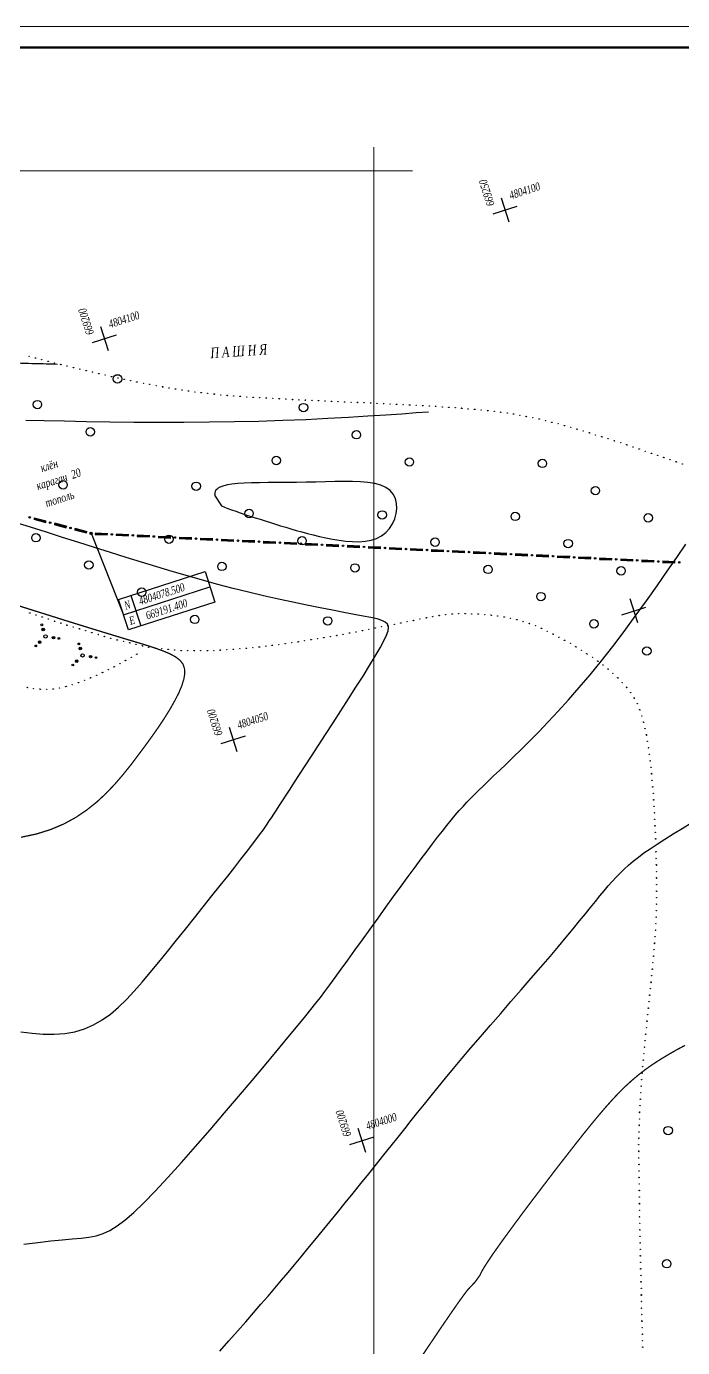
# Model space of a CAD drawing. Header units: millimetres. Extents: x 1353783 to 6492029790, y -7276956 to -512500.
# Drawn here: x 10004371 to 10019964, y -2812207 to -2780831 of the extents above; entities that cross this region are included whole.
import ezdxf

# ---------------------------------------------------------------- set-up
doc = ezdxf.new("R2010")
doc.units = ezdxf.units.MM
doc.linetypes.add('CONTI', pattern=[0])
doc.layers.get('0').update_dxf_attribs({"lineweight": 5})
for name, color, linetype in [('GOR_BUNKNOWN', 212, 'CONTI'), ('GORIZUNKNOWN', 32, 'CONTI'), ('NAD_MРАСТЕНИ', 94, 'CONTI'), ('NAD_MРЕЛЬЕФ', 7, 'CONTI'), ('PI_DTГРАНИЦЫ', 10, 'CONTI'), ('SETKR', 7, 'CONTI'), ('SIT_LГРАНИЦЫ', 10, 'CONTI'), ('SIT_LРЕЛЬЕФ', 7, 'CONTI'), ('ZAPSKРАСТЕНИ', 94, 'CONTI'), ('ГРАНИЦЫ', 7, 'CONTI'), ('Заливка', 7, 'Continuous'), ('РЕЛЬЕФ', 7, 'CONTI')]:
    doc.layers.add(name, color=color, linetype=linetype)
doc.layers.add('штамп', color=7, linetype='Continuous', lineweight=50)
doc.styles.add('SHRFT', font='', dxfattribs={"width": 0.75})
doc.styles.get('SHRFT').set_extended_font_data('Times New Roman Cyr', italic=True)

# ---------------------------------------------------------------- blocks, each defined once
blk = doc.blocks.new('BL_333')
at = {"color": 0}
for p, q in [((-3, 0), (3, 0)), ((0, -3), (0, 3))]:
    blk.add_line(p, q, dxfattribs=at)
blk = doc.blocks.new('BL_2010')
at = {"color": 0}
for centre, radius in [((0, 0), 0.4), ((0, 1.73), 0.3), ((0, 2.89), 0.2), ((0, 1.73), 0.15), ((-2.89, -1.44), 0.2), ((-1.73, -0.87), 0.3), ((-1.73, -0.87), 0.15), ((1.73, -0.87), 0.3), ((1.73, -0.87), 0.15), ((2.89, -1.44), 0.2)]:
    blk.add_circle(centre, radius, dxfattribs=at)
blk = doc.blocks.new('BL_2004')
at = {"color": 0}
blk.add_circle((0, 0), 1, dxfattribs=at)
blk = doc.blocks.new('оо')
at = {"layer": 'GOR_BUNKNOWN', "color": 9, "true_color": 0xc7c8ca, "const_width": 0.15}
for points in [[(222990.83, -3431612.05), (222992.7, -3431612.24), (222994.47, -3431612.25), (222996.15, -3431612.1), (222997.73, -3431611.8), (222999.24, -3431611.36), (223000.67, -3431610.82), (223002.04, -3431610.18), (223003.36, -3431609.46), (223004.62, -3431608.69), (223005.85, -3431607.88), (223007.04, -3431607.04), (223008.21, -3431606.21), (223009.34, -3431605.38), (223010.42, -3431604.56), (223011.43, -3431603.75), (223012.36, -3431602.96), (223013.19, -3431602.19), (223013.92, -3431601.46), (223014.52, -3431600.76), (223014.99, -3431600.09), (223015.3, -3431599.48), (223015.45, -3431598.91), (223015.44, -3431598.37), (223015.25, -3431597.84), (223014.89, -3431597.3), (223014.36, -3431596.74), (223013.65, -3431596.13), (223012.76, -3431595.45), (223011.7, -3431594.69), (223010.44, -3431593.83), (223009.01, -3431592.84), (223007.39, -3431591.72), (223005.63, -3431590.49), (223003.76, -3431589.18), (223001.84, -3431587.82), (222999.9, -3431586.45), (222997.98, -3431585.09)], [(223007.87, -3431558.39), (223008.9, -3431558.76), (223009.85, -3431559.09), (223010.72, -3431559.39), (223011.48, -3431559.66), (223012.14, -3431559.89)], [(223019.52, -3431683.56), (223020.54, -3431682.75), (223021.42, -3431682.07), (223022.18, -3431681.48), (223022.82, -3431680.99), (223023.35, -3431680.58), (223023.8, -3431680.25), (223024.17, -3431679.98), (223024.47, -3431679.76), (223024.73, -3431679.58), (223024.94, -3431679.44), (223026.06, -3431678.82), (223026.85, -3431678.23), (223026.95, -3431678.12), (223027.07, -3431678), (223027.22, -3431677.85), (223027.42, -3431677.66), (223027.7, -3431677.42), (223028.05, -3431677.13), (223028.51, -3431676.76), (223029.08, -3431676.31), (223029.79, -3431675.78), (223030.64, -3431675.14), (223031.65, -3431674.41), (223032.79, -3431673.58), (223034.05, -3431672.68), (223035.39, -3431671.73), (223036.8, -3431670.75), (223038.23, -3431669.75), (223039.67, -3431668.75), (223041.1, -3431667.78), (223042.48, -3431666.84), (223043.78, -3431665.97), (223045, -3431665.17), (223046.13, -3431664.45), (223047.2, -3431663.79), (223048.21, -3431663.2), (223049.18, -3431662.66), (223050.13, -3431662.18), (223051.07, -3431661.75), (223052.02, -3431661.36), (223052.98, -3431661.01), (223053.99, -3431660.69), (223055.03, -3431660.41), (223056.12, -3431660.15), (223057.24, -3431659.91), (223058.38, -3431659.7)], [(223013.73, -3431688.11), (223015.32, -3431686.86), (223016.84, -3431685.67), (223018.25, -3431684.55), (223019.52, -3431683.56)]]:
    blk.add_lwpolyline(points, dxfattribs=at)
at = {"layer": 'GORIZUNKNOWN', "color": 9, "true_color": 0xc7c8ca}
for points in [[(222983.73, -3431634.02), (222984.96, -3431634.6), (222986.2, -3431635.11), (222987.44, -3431635.52), (222988.67, -3431635.82), (222989.87, -3431635.99), (222991.06, -3431636.02), (222992.22, -3431635.9), (222993.37, -3431635.65), (222994.53, -3431635.28), (222995.68, -3431634.8), (222996.86, -3431634.23), (222998.05, -3431633.56), (222999.28, -3431632.83), (223000.55, -3431632.02), (223001.87, -3431631.17), (223003.25, -3431630.27), (223004.66, -3431629.34), (223006.09, -3431628.4), (223007.52, -3431627.46), (223008.93, -3431626.53), (223010.29, -3431625.62), (223011.59, -3431624.75), (223012.81, -3431623.94), (223013.92, -3431623.19), (223014.91, -3431622.53), (223015.76, -3431621.95), (223016.48, -3431621.45), (223017.1, -3431621.03), (223017.62, -3431620.66), (223018.07, -3431620.34), (223018.47, -3431620.04), (223018.83, -3431619.77), (223019.17, -3431619.5), (223019.51, -3431619.23), (223019.87, -3431618.94), (223020.26, -3431618.62), (223020.7, -3431618.27), (223021.19, -3431617.87), (223021.73, -3431617.43), (223022.34, -3431616.93), (223023.02, -3431616.37), (223023.78, -3431615.75), (223024.63, -3431615.06), (223025.57, -3431614.29), (223026.62, -3431613.44), (223027.77, -3431612.5), (223029, -3431611.5), (223030.29, -3431610.46), (223031.59, -3431609.39), (223032.9, -3431608.31), (223034.17, -3431607.26), (223035.38, -3431606.25), (223036.5, -3431605.3), (223037.49, -3431604.43), (223038.34, -3431603.67), (223039.02, -3431603.02), (223039.53, -3431602.48), (223039.86, -3431602.03), (223040.03, -3431601.64), (223040.02, -3431601.29), (223039.85, -3431600.97), (223039.52, -3431600.65), (223039.03, -3431600.3), (223038.38, -3431599.92), (223037.58, -3431599.48), (223036.62, -3431598.96), (223035.53, -3431598.36), (223034.32, -3431597.7), (223033, -3431596.97), (223031.6, -3431596.18), (223030.13, -3431595.35), (223028.6, -3431594.47), (223027.04, -3431593.55), (223025.45, -3431592.59), (223023.86, -3431591.61), (223022.28, -3431590.61), (223020.71, -3431589.59), (223019.14, -3431588.55), (223017.58, -3431587.5), (223016.01, -3431586.42), (223014.44, -3431585.33), (223012.87, -3431584.22), (223011.28, -3431583.1), (223009.68, -3431581.97), (223008.06, -3431580.82), (223006.42, -3431579.66), (223004.79, -3431578.5), (223003.17, -3431577.35), (223001.59, -3431576.24)], [(223006.51, -3431565.06), (223008.59, -3431565.78), (223010.88, -3431566.57), (223013.35, -3431567.42), (223015.96, -3431568.3), (223018.68, -3431569.21), (223021.49, -3431570.13), (223024.34, -3431571.04), (223027.21, -3431571.94), (223030.06, -3431572.81), (223032.86, -3431573.64), (223035.59, -3431574.42), (223038.23, -3431575.15), (223040.75, -3431575.82), (223043.15, -3431576.45), (223045.38, -3431577.02), (223047.44, -3431577.54), (223049.31, -3431578), (223050.96, -3431578.4), (223052.37, -3431578.75)], [(223035.51, -3431588.87), (223036.18, -3431589.27), (223036.88, -3431589.66), (223037.6, -3431590.03), (223038.33, -3431590.37), (223039.06, -3431590.67), (223039.79, -3431590.92), (223040.51, -3431591.09), (223041.22, -3431591.19), (223041.9, -3431591.18), (223042.55, -3431591.08), (223043.17, -3431590.85), (223043.73, -3431590.52), (223044.24, -3431590.11), (223044.67, -3431589.63), (223045.03, -3431589.09), (223045.29, -3431588.52), (223045.44, -3431587.94), (223045.48, -3431587.35), (223045.4, -3431586.78), (223045.17, -3431586.25), (223044.81, -3431585.76), (223044.31, -3431585.32), (223043.69, -3431584.92), (223042.96, -3431584.54), (223042.13, -3431584.2), (223041.23, -3431583.87), (223040.26, -3431583.55), (223039.23, -3431583.24), (223038.17, -3431582.92), (223037.08, -3431582.6), (223035.98, -3431582.27), (223034.87, -3431581.93), (223033.78, -3431581.59), (223032.71, -3431581.25), (223031.68, -3431580.93), (223030.7, -3431580.63), (223029.78, -3431580.36), (223028.94, -3431580.13), (223028.18, -3431579.94), (223027.52, -3431579.79), (223026.97, -3431579.71), (223026.52, -3431579.67), (223026.15, -3431579.68), (223025.87, -3431579.73), (223025.65, -3431579.8), (223025.48, -3431579.9), (223025.36, -3431580.02), (223025.27, -3431580.15), (223025.2, -3431580.28), (223025.15, -3431580.41), (223025.56, -3431581.85), (223025.83, -3431582.1), (223026.16, -3431582.38), (223026.54, -3431582.68), (223026.96, -3431583), (223027.41, -3431583.33), (223027.89, -3431583.69), (223028.39, -3431584.05), (223028.91, -3431584.42), (223029.43, -3431584.79), (223029.95, -3431585.16), (223030.47, -3431585.53), (223030.99, -3431585.89), (223031.51, -3431586.26), (223032.03, -3431586.62), (223032.56, -3431586.99), (223033.11, -3431587.36), (223033.67, -3431587.73), (223034.26, -3431588.1), (223034.87, -3431588.48), (223035.51, -3431588.87)], [(222976.38, -3431658.14), (222978.02, -3431658.46), (222979.53, -3431658.77), (222980.88, -3431659.05), (222982.04, -3431659.32), (222983.07, -3431659.55), (222983.99, -3431659.72), (222984.86, -3431659.82), (222985.72, -3431659.83), (222986.61, -3431659.72), (222987.59, -3431659.49), (222988.68, -3431659.12), (222989.95, -3431658.58), (222991.43, -3431657.85), (222993.16, -3431656.94), (222995.09, -3431655.86), (222997.17, -3431654.65), (222999.36, -3431653.35), (223001.6, -3431651.99), (223003.85, -3431650.61), (223006.04, -3431649.25), (223008.13, -3431647.94), (223010.06, -3431646.73), (223011.79, -3431645.63), (223013.27, -3431644.69), (223014.53, -3431643.89), (223015.61, -3431643.2), (223016.55, -3431642.59), (223017.38, -3431642.05), (223018.14, -3431641.53), (223018.88, -3431641.03), (223019.62, -3431640.51), (223020.4, -3431639.95), (223021.27, -3431639.32), (223022.25, -3431638.6), (223023.34, -3431637.81), (223024.5, -3431636.95), (223025.73, -3431636.05), (223026.99, -3431635.11), (223028.28, -3431634.17), (223029.57, -3431633.22), (223030.83, -3431632.29), (223032.06, -3431631.39), (223033.22, -3431630.54), (223034.31, -3431629.76), (223035.32, -3431629.03), (223036.26, -3431628.36), (223037.14, -3431627.74), (223037.95, -3431627.18), (223038.72, -3431626.66), (223039.44, -3431626.18), (223040.12, -3431625.74), (223040.76, -3431625.33), (223041.37, -3431624.96), (223041.96, -3431624.62), (223042.54, -3431624.29), (223043.12, -3431623.98), (223043.72, -3431623.67), (223044.34, -3431623.35), (223045.01, -3431623.02), (223045.73, -3431622.67), (223046.52, -3431622.29), (223047.39, -3431621.87), (223048.36, -3431621.4), (223049.43, -3431620.87), (223050.6, -3431620.29), (223051.87, -3431619.64), (223053.23, -3431618.93), (223054.67, -3431618.16), (223056.18, -3431617.32), (223057.77, -3431616.4), (223059.42, -3431615.41), (223061.13, -3431614.35), (223062.89, -3431613.2), (223064.7, -3431611.98), (223066.53, -3431610.7), (223068.35, -3431609.38), (223070.16, -3431608.05), (223071.91, -3431606.74), (223073.6, -3431605.45), (223075.19, -3431604.23), (223076.66, -3431603.08)], [(222994.65, -3431677.35), (222996.05, -3431676.54), (222997.39, -3431675.75), (222998.67, -3431674.99), (222999.88, -3431674.26), (223001.02, -3431673.56), (223002.12, -3431672.89), (223003.17, -3431672.24), (223004.21, -3431671.6), (223005.23, -3431670.96), (223006.25, -3431670.31), (223007.29, -3431669.65), (223008.35, -3431668.97), (223009.44, -3431668.27), (223010.59, -3431667.53), (223011.78, -3431666.76), (223012.99, -3431665.97), (223014.23, -3431665.17), (223015.47, -3431664.36), (223016.72, -3431663.54), (223017.95, -3431662.73), (223019.17, -3431661.93), (223020.35, -3431661.15), (223021.49, -3431660.39), (223022.59, -3431659.65), (223023.65, -3431658.95), (223024.69, -3431658.25), (223025.72, -3431657.56), (223026.77, -3431656.87), (223027.83, -3431656.16), (223028.94, -3431655.44), (223030.11, -3431654.69), (223031.34, -3431653.91), (223032.66, -3431653.08), (223034.07, -3431652.21), (223035.57, -3431651.29), (223037.12, -3431650.35), (223038.7, -3431649.39), (223040.29, -3431648.42), (223041.88, -3431647.46), (223043.43, -3431646.52), (223044.93, -3431645.61), (223046.35, -3431644.73), (223047.68, -3431643.91), (223048.88, -3431643.15), (223049.98, -3431642.45), (223050.98, -3431641.81), (223051.89, -3431641.22), (223052.72, -3431640.67), (223053.49, -3431640.17), (223054.2, -3431639.71), (223054.86, -3431639.29), (223055.49, -3431638.89), (223056.1, -3431638.53), (223056.7, -3431638.19), (223057.3, -3431637.87), (223057.91, -3431637.57), (223058.55, -3431637.28), (223059.22, -3431637), (223059.95, -3431636.73), (223060.73, -3431636.46), (223061.59, -3431636.2), (223062.54, -3431635.93), (223063.58, -3431635.65), (223064.73, -3431635.36), (223065.96, -3431635.07), (223067.27, -3431634.75)]]:
    blk.add_lwpolyline(points, dxfattribs=at)
at = {"layer": 'PI_DTГРАНИЦЫ', "color": 9, "true_color": 0xc7c8ca}
blk.add_circle((223009.79, -3431580.23), 0.125, dxfattribs=at)
blk.add_point((223009.79, -3431580.23), dxfattribs=at)
at = {"layer": 'SIT_LГРАНИЦЫ', "color": 9, "true_color": 0xc7c8ca}
for p, q in [((223003.81, -3431576.55), (223005.08, -3431577.35)), ((223003.84, -3431576.51), (223005.1, -3431577.31)), ((223003.86, -3431576.47), (223005.13, -3431577.27)), ((223003.88, -3431576.43), (223005.15, -3431577.24)), ((223003.91, -3431576.39), (223005.17, -3431577.2)), ((223005.92, -3431577.89), (223007.19, -3431578.69)), ((223005.95, -3431577.85), (223007.21, -3431578.65)), ((223005.97, -3431577.81), (223007.24, -3431578.61)), ((223006, -3431577.77), (223007.26, -3431578.57)), ((223006.02, -3431577.73), (223007.29, -3431578.54)), ((223008.03, -3431579.22), (223009.3, -3431580.02)), ((223008.06, -3431579.18), (223009.32, -3431579.98)), ((223008.08, -3431579.14), (223009.35, -3431579.94)), ((223008.1, -3431579.1), (223009.37, -3431579.91)), ((223008.13, -3431579.06), (223009.39, -3431579.87)), ((223010.2, -3431580.49), (223011.6, -3431581.01)), ((223010.21, -3431580.44), (223011.62, -3431580.97)), ((223010.23, -3431580.4), (223011.63, -3431580.93)), ((223010.25, -3431580.36), (223011.65, -3431580.89)), ((223010.26, -3431580.32), (223011.67, -3431580.85)), ((223012.54, -3431581.36), (223013.94, -3431581.89)), ((223012.55, -3431581.32), (223013.96, -3431581.85)), ((223012.57, -3431581.28), (223013.97, -3431581.81)), ((223012.59, -3431581.24), (223013.99, -3431581.77)), ((223012.6, -3431581.2), (223014.01, -3431581.72)), ((223014.91, -3431582.16), (223016.31, -3431582.69)), ((223014.93, -3431582.12), (223016.33, -3431582.65)), ((223014.94, -3431582.08), (223016.35, -3431582.61)), ((223014.88, -3431582.25), (223016.28, -3431582.77)), ((223014.89, -3431582.2), (223016.3, -3431582.73)), ((223017.22, -3431583.13), (223018.62, -3431583.66)), ((223017.23, -3431583.09), (223018.64, -3431583.62)), ((223017.25, -3431583.05), (223018.65, -3431583.58)), ((223017.27, -3431583.01), (223018.67, -3431583.54)), ((223017.28, -3431582.97), (223018.69, -3431583.49)), ((223019.56, -3431584.02), (223020.96, -3431584.54)), ((223019.57, -3431583.97), (223020.98, -3431584.5)), ((223019.59, -3431583.93), (223020.99, -3431584.46)), ((223019.61, -3431583.89), (223021.01, -3431584.42)), ((223019.62, -3431583.85), (223021.03, -3431584.38)), ((223021.9, -3431584.89), (223023.3, -3431585.42)), ((223021.91, -3431584.85), (223023.32, -3431585.38)), ((223021.93, -3431584.81), (223023.33, -3431585.34)), ((223021.95, -3431584.77), (223023.35, -3431585.3)), ((223021.96, -3431584.73), (223023.37, -3431585.25)), ((223024.24, -3431585.78), (223025.64, -3431586.3)), ((223024.25, -3431585.73), (223025.66, -3431586.26)), ((223024.27, -3431585.69), (223025.67, -3431586.22)), ((223024.29, -3431585.65), (223025.69, -3431586.18)), ((223024.3, -3431585.61), (223025.71, -3431586.14)), ((223026.58, -3431586.65), (223027.98, -3431587.18)), ((223026.59, -3431586.61), (223028, -3431587.14)), ((223026.61, -3431586.57), (223028.01, -3431587.1)), ((223026.63, -3431586.53), (223028.03, -3431587.06)), ((223026.64, -3431586.49), (223028.05, -3431587.01)), ((223028.92, -3431587.54), (223030.32, -3431588.06)), ((223028.93, -3431587.49), (223030.34, -3431588.02)), ((223028.95, -3431587.45), (223030.35, -3431587.98)), ((223028.97, -3431587.41), (223030.37, -3431587.94)), ((223028.98, -3431587.37), (223030.39, -3431587.9)), ((223031.26, -3431588.41), (223032.66, -3431588.94)), ((223031.27, -3431588.37), (223032.68, -3431588.9)), ((223031.29, -3431588.33), (223032.69, -3431588.86)), ((223031.31, -3431588.29), (223032.71, -3431588.82)), ((223031.32, -3431588.25), (223032.73, -3431588.77)), ((223033.6, -3431589.3), (223035, -3431589.82)), ((223033.61, -3431589.25), (223035.02, -3431589.78)), ((223033.63, -3431589.21), (223035.03, -3431589.74)), ((223033.65, -3431589.17), (223035.05, -3431589.7)), ((223033.66, -3431589.13), (223035.07, -3431589.66)), ((223035.99, -3431590.01), (223037.4, -3431590.53)), ((223035.93, -3431590.17), (223037.33, -3431590.7)), ((223035.94, -3431590.13), (223037.35, -3431590.66)), ((223035.96, -3431590.09), (223037.36, -3431590.62)), ((223035.98, -3431590.05), (223037.38, -3431590.58)), ((223038.27, -3431591.06), (223039.67, -3431591.58)), ((223038.28, -3431591.01), (223039.69, -3431591.54)), ((223038.3, -3431590.97), (223039.7, -3431591.5)), ((223038.32, -3431590.93), (223039.72, -3431591.46)), ((223038.33, -3431590.89), (223039.74, -3431591.42)), ((223040.61, -3431591.94), (223042.01, -3431592.47)), ((223040.62, -3431591.9), (223042.03, -3431592.43)), ((223040.64, -3431591.86), (223042.04, -3431592.39)), ((223040.66, -3431591.82), (223042.06, -3431592.35)), ((223040.67, -3431591.78), (223042.08, -3431592.3)), ((223042.95, -3431592.83), (223044.35, -3431593.35)), ((223042.96, -3431592.78), (223044.37, -3431593.31)), ((223042.98, -3431592.74), (223044.38, -3431593.27)), ((223043, -3431592.7), (223044.4, -3431593.23)), ((223043.01, -3431592.66), (223044.42, -3431593.19)), ((223045.29, -3431593.7), (223046.69, -3431594.23)), ((223045.3, -3431593.66), (223046.71, -3431594.19)), ((223045.32, -3431593.62), (223046.72, -3431594.15)), ((223045.34, -3431593.58), (223046.74, -3431594.11)), ((223045.35, -3431593.54), (223046.76, -3431594.06)), ((223047.63, -3431594.59), (223049.03, -3431595.11)), ((223047.64, -3431594.54), (223049.05, -3431595.07)), ((223047.66, -3431594.5), (223049.06, -3431595.03)), ((223047.68, -3431594.46), (223049.08, -3431594.99)), ((223047.69, -3431594.42), (223049.1, -3431594.95)), ((223049.97, -3431595.46), (223051.37, -3431595.99)), ((223049.98, -3431595.42), (223051.39, -3431595.95)), ((223050, -3431595.38), (223051.4, -3431595.91)), ((223050.02, -3431595.34), (223051.42, -3431595.87)), ((223050.03, -3431595.3), (223051.44, -3431595.82)), ((223052.32, -3431596.3), (223053.73, -3431596.83)), ((223052.34, -3431596.26), (223053.74, -3431596.79)), ((223052.36, -3431596.22), (223053.76, -3431596.75)), ((223052.37, -3431596.18), (223053.78, -3431596.71)), ((223052.31, -3431596.35), (223053.71, -3431596.87)), ((223054.65, -3431597.22), (223056.05, -3431597.75)), ((223054.66, -3431597.18), (223056.07, -3431597.71)), ((223054.68, -3431597.14), (223056.08, -3431597.67)), ((223054.7, -3431597.1), (223056.1, -3431597.63)), ((223054.71, -3431597.06), (223056.12, -3431597.58)), ((223056.99, -3431598.11), (223058.39, -3431598.63)), ((223057, -3431598.06), (223058.41, -3431598.59)), ((223057.02, -3431598.02), (223058.42, -3431598.55)), ((223057.04, -3431597.98), (223058.44, -3431598.51)), ((223057.05, -3431597.94), (223058.46, -3431598.47)), ((223059.33, -3431598.98), (223060.73, -3431599.51)), ((223059.34, -3431598.94), (223060.75, -3431599.47)), ((223059.36, -3431598.9), (223060.76, -3431599.43)), ((223059.38, -3431598.86), (223060.78, -3431599.39)), ((223059.39, -3431598.82), (223060.8, -3431599.34)), ((223061.67, -3431599.87), (223063.07, -3431600.39)), ((223061.68, -3431599.82), (223063.09, -3431600.35)), ((223061.7, -3431599.78), (223063.1, -3431600.31)), ((223061.72, -3431599.74), (223063.12, -3431600.27)), ((223061.73, -3431599.7), (223063.14, -3431600.23)), ((223064.01, -3431600.75), (223065.41, -3431601.28)), ((223064.02, -3431600.71), (223065.43, -3431601.24)), ((223064.04, -3431600.67), (223065.44, -3431601.2)), ((223064.06, -3431600.63), (223065.46, -3431601.16)), ((223064.07, -3431600.59), (223065.48, -3431601.11)), ((223066.35, -3431601.64), (223067.75, -3431602.16)), ((223066.36, -3431601.59), (223067.77, -3431602.12)), ((223066.38, -3431601.55), (223067.78, -3431602.08)), ((223066.4, -3431601.51), (223067.8, -3431602.04)), ((223066.41, -3431601.47), (223067.82, -3431602)), ((223068.69, -3431602.51), (223070.09, -3431603.04)), ((223068.7, -3431602.47), (223070.11, -3431603)), ((223068.72, -3431602.43), (223070.12, -3431602.96)), ((223068.74, -3431602.39), (223070.14, -3431602.92)), ((223068.75, -3431602.35), (223070.16, -3431602.87)), ((223071.03, -3431603.4), (223072.43, -3431603.92)), ((223071.04, -3431603.35), (223072.45, -3431603.88)), ((223071.06, -3431603.31), (223072.46, -3431603.84)), ((223071.08, -3431603.27), (223072.48, -3431603.8)), ((223071.09, -3431603.23), (223072.5, -3431603.76)), ((223073.42, -3431604.15), (223074.82, -3431604.68)), ((223073.43, -3431604.11), (223074.84, -3431604.63)), ((223073.37, -3431604.27), (223074.77, -3431604.8)), ((223073.38, -3431604.23), (223074.79, -3431604.76)), ((223073.4, -3431604.19), (223074.8, -3431604.72))]:
    blk.add_line(p, q, dxfattribs=at)
for centre, radius in [((223003.43, -3431576.2), 0.09), ((223003.43, -3431576.2), 0.04), ((223005.55, -3431577.54), 0.09), ((223005.55, -3431577.54), 0.04), ((223007.66, -3431578.88), 0.09), ((223007.66, -3431578.88), 0.04), ((223009.77, -3431580.21), 0.09), ((223009.77, -3431580.21), 0.04), ((223012.1, -3431581.11), 0.09), ((223012.1, -3431581.11), 0.04), ((223014.44, -3431581.98), 0.09), ((223014.44, -3431581.98), 0.04), ((223016.78, -3431582.87), 0.09), ((223016.78, -3431582.87), 0.04), ((223019.12, -3431583.75), 0.09), ((223019.12, -3431583.75), 0.04), ((223021.46, -3431584.64), 0.09), ((223021.46, -3431584.64), 0.04), ((223023.8, -3431585.51), 0.09), ((223023.8, -3431585.51), 0.04), ((223026.14, -3431586.4), 0.09), ((223026.14, -3431586.4), 0.04), ((223028.48, -3431587.27), 0.09), ((223028.48, -3431587.27), 0.04), ((223030.82, -3431588.16), 0.09), ((223030.82, -3431588.16), 0.04), ((223033.16, -3431589.03), 0.09), ((223033.16, -3431589.03), 0.04), ((223035.5, -3431589.92), 0.09), ((223035.5, -3431589.92), 0.04), ((223037.83, -3431590.79), 0.09), ((223037.83, -3431590.79), 0.04), ((223040.17, -3431591.68), 0.09), ((223040.17, -3431591.68), 0.04), ((223042.51, -3431592.56), 0.09), ((223042.51, -3431592.56), 0.04), ((223044.85, -3431593.45), 0.09), ((223044.85, -3431593.45), 0.04), ((223047.19, -3431594.32), 0.09), ((223047.19, -3431594.32), 0.04), ((223049.53, -3431595.21), 0.09), ((223049.53, -3431595.21), 0.04), ((223051.87, -3431596.08), 0.09), ((223051.87, -3431596.08), 0.04), ((223054.21, -3431596.97), 0.09), ((223054.21, -3431596.97), 0.04), ((223056.55, -3431597.84), 0.09), ((223056.55, -3431597.84), 0.04), ((223058.89, -3431598.73), 0.09), ((223058.89, -3431598.73), 0.04), ((223061.23, -3431599.6), 0.09), ((223061.23, -3431599.6), 0.04), ((223063.57, -3431600.49), 0.09), ((223063.57, -3431600.49), 0.04), ((223065.91, -3431601.37), 0.09), ((223065.91, -3431601.37), 0.04), ((223068.25, -3431602.26), 0.09), ((223068.25, -3431602.26), 0.04), ((223070.59, -3431603.13), 0.09), ((223070.59, -3431603.13), 0.04), ((223072.93, -3431604.02), 0.09), ((223072.93, -3431604.02), 0.04), ((223075.27, -3431604.89), 0.09), ((223075.27, -3431604.89), 0.04)]:
    blk.add_circle(centre, radius, dxfattribs=at)
at = {"layer": 'SIT_LРЕЛЬЕФ', "color": 9, "true_color": 0xc7c8ca}
for centre in [(223009.21, -3431557.97), (223009.85, -3431558.38), (223009.89, -3431558.4), (223010.52, -3431558.8), (223011.16, -3431559.21), (223011.21, -3431559.23), (223011.85, -3431559.63), (223012.48, -3431560.03), (223012.52, -3431560.06), (223013.15, -3431560.45), (223013.79, -3431560.84), (223013.83, -3431560.87), (223014.47, -3431561.26), (223015.11, -3431561.65), (223015.16, -3431561.68), (223015.8, -3431562.06), (223016.45, -3431562.44), (223016.49, -3431562.46), (223017.13, -3431562.85), (223017.77, -3431563.24), (223017.82, -3431563.27), (223018.47, -3431563.64), (223019.12, -3431564.02), (223019.16, -3431564.04), (223019.81, -3431564.41), (223020.46, -3431564.77), (223020.5, -3431564.8), (223021.16, -3431565.16), (223021.81, -3431565.52), (223021.86, -3431565.54), (223022.52, -3431565.91), (223023.19, -3431566.26), (223023.23, -3431566.28), (223023.89, -3431566.63), (223024.56, -3431566.98), (223024.61, -3431567), (223025.28, -3431567.33), (223025.96, -3431567.66), (223026.01, -3431567.68), (223026.68, -3431568.01), (223027.35, -3431568.32), (223027.39, -3431568.34), (223028.07, -3431568.65), (223028.76, -3431568.95), (223028.81, -3431568.98), (223029.49, -3431569.29), (223030.19, -3431569.57), (223030.23, -3431569.6), (223030.92, -3431569.88), (223031.62, -3431570.16), (223031.67, -3431570.18), (223032.36, -3431570.46), (223033.06, -3431570.74), (223033.1, -3431570.76), (223033.8, -3431571.03), (223034.5, -3431571.3), (223034.55, -3431571.31), (223035.25, -3431571.58), (223035.95, -3431571.85), (223035.99, -3431571.87), (223036.7, -3431572.14), (223037.4, -3431572.41), (223037.45, -3431572.43), (223038.15, -3431572.69), (223038.85, -3431572.96), (223038.9, -3431572.97), (223039.6, -3431573.23), (223040.3, -3431573.5), (223040.35, -3431573.52), (223041.05, -3431573.77), (223041.76, -3431574.03), (223041.81, -3431574.05), (223042.51, -3431574.31), (223043.22, -3431574.57), (223043.26, -3431574.59), (223043.96, -3431574.85), (223044.67, -3431575.11), (223044.72, -3431575.13), (223045.42, -3431575.39), (223046.13, -3431575.65), (223046.17, -3431575.67), (223046.87, -3431575.93), (223047.58, -3431576.19), (223047.62, -3431576.2), (223048.32, -3431576.46), (223049.02, -3431576.73), (223049.07, -3431576.75), (223049.77, -3431577.02), (223050.47, -3431577.28), (223050.52, -3431577.3), (223051.22, -3431577.57), (223051.92, -3431577.83), (223051.97, -3431577.85), (223052.67, -3431578.12), (223053.36, -3431578.4), (223053.41, -3431578.42), (223054.11, -3431578.7), (223054.8, -3431578.98), (223054.85, -3431578.99), (223055.55, -3431579.27), (223056.24, -3431579.54), (223056.28, -3431579.57), (223056.97, -3431579.86), (223057.66, -3431580.15), (223057.71, -3431580.17), (223058.4, -3431580.46), (223059.09, -3431580.75), (223059.14, -3431580.78), (223059.83, -3431581.09), (223060.51, -3431581.41), (223060.56, -3431581.43), (223061.24, -3431581.75), (223061.9, -3431582.07), (223061.94, -3431582.1), (223062.6, -3431582.46), (223063.25, -3431582.82), (223063.3, -3431582.85), (223063.96, -3431583.21), (223064.61, -3431583.59), (223064.65, -3431583.61), (223065.29, -3431584), (223065.93, -3431584.4), (223065.96, -3431584.43), (223066.6, -3431584.82), (223067.24, -3431585.24), (223067.28, -3431585.27), (223067.9, -3431585.69), (223068.53, -3431586.1), (223068.56, -3431586.14), (223069.18, -3431586.56), (222999.95, -3431587), (222999.99, -3431587.02), (223000.6, -3431587.46), (223001.2, -3431587.91), (223001.24, -3431587.94), (223001.85, -3431588.38), (223069.8, -3431586.97), (223069.84, -3431587), (223070.45, -3431587.43), (223071.07, -3431587.86), (223071.1, -3431587.89), (223071.71, -3431588.32), (223002.45, -3431588.83), (223002.5, -3431588.85), (223003.11, -3431589.29), (223003.71, -3431589.73), (223003.75, -3431589.75), (223072.33, -3431588.77), (223072.38, -3431588.8), (223072.99, -3431589.24), (223073.59, -3431589.68), (223073.63, -3431589.71), (223004.37, -3431590.17), (223004.99, -3431590.6), (223005.02, -3431590.63), (223005.64, -3431591.05), (223006.26, -3431591.48), (223006.3, -3431591.51), (223074.24, -3431590.15), (223074.83, -3431590.6), (223074.87, -3431590.63), (223075.47, -3431591.08), (223076.07, -3431591.53), (223076.11, -3431591.56), (223006.92, -3431591.93), (223007.54, -3431592.36), (223007.58, -3431592.39), (223008.2, -3431592.81), (223076.71, -3431592.01), (223077.32, -3431592.46), (223077.35, -3431592.48), (223077.95, -3431592.93), (223008.84, -3431593.21), (223008.88, -3431593.24), (223009.52, -3431593.63), (223010.17, -3431594.01), (223010.21, -3431594.04), (223010.85, -3431594.43), (223078.55, -3431593.39), (223078.59, -3431593.42), (223079.19, -3431593.88), (222996.95, -3431595.33), (222996.99, -3431595.35), (222997.66, -3431595.69), (222998.35, -3431595.99), (222998.4, -3431596.02), (222999.1, -3431596.27), (223006.79, -3431596.28), (223007.53, -3431596.16), (223007.58, -3431596.16), (223008.32, -3431596.02), (223009.05, -3431595.88), (223009.1, -3431595.86), (223009.83, -3431595.71), (223010.57, -3431595.56), (223010.63, -3431595.54), (223011.5, -3431594.81), (223011.53, -3431594.83), (223012.17, -3431595.22), (223012.86, -3431595.53), (223012.91, -3431595.55), (223013.6, -3431595.85), (223014.28, -3431596.15), (223014.33, -3431596.17), (222999.82, -3431596.46), (222999.87, -3431596.47), (223000.62, -3431596.56), (223001.36, -3431596.64), (223001.42, -3431596.64), (223002.16, -3431596.65), (223002.91, -3431596.65), (223002.96, -3431596.65), (223003.71, -3431596.6), (223004.46, -3431596.55), (223004.5, -3431596.55), (223005.26, -3431596.48), (223006, -3431596.39), (223006.05, -3431596.38), (223015.02, -3431596.47), (223015.71, -3431596.77), (223015.75, -3431596.78), (223016.46, -3431597.01), (223017.18, -3431597.24), (223017.23, -3431597.26), (223017.94, -3431597.49), (223018.66, -3431597.72), (223018.71, -3431597.73), (223019.42, -3431597.96), (223020.15, -3431598.13), (223020.19, -3431598.14), (223020.92, -3431598.32), (223021.65, -3431598.49), (223021.7, -3431598.51), (223022.43, -3431598.69), (223023.16, -3431598.86), (223023.2, -3431598.88), (223023.94, -3431599.05), (223024.67, -3431599.19), (223024.73, -3431599.2), (223025.47, -3431599.34), (223026.2, -3431599.48), (223026.25, -3431599.49), (223026.99, -3431599.63), (223027.72, -3431599.77), (223027.77, -3431599.78), (223028.51, -3431599.9), (223029.25, -3431600.02), (223029.3, -3431600.02), (223030.04, -3431600.13), (223030.78, -3431600.25), (223030.84, -3431600.26), (223031.58, -3431600.37), (223032.32, -3431600.49), (223032.37, -3431600.5), (223033.1, -3431600.61), (223033.85, -3431600.7), (223033.89, -3431600.71), (223034.63, -3431600.81), (223035.38, -3431600.9), (223035.43, -3431600.9), (223036.17, -3431601), (223036.93, -3431601.09), (223036.98, -3431601.09), (223037.73, -3431601.18), (223038.47, -3431601.26), (223038.52, -3431601.27), (223039.27, -3431601.36), (223040.01, -3431601.44), (223040.06, -3431601.45), (223040.8, -3431601.53), (223041.54, -3431601.62), (223041.59, -3431601.63), (223042.34, -3431601.71), (223043.08, -3431601.8), (223043.13, -3431601.8), (223043.88, -3431601.88), (223044.63, -3431601.97), (223044.68, -3431601.97), (223045.42, -3431602.06), (223046.17, -3431602.17), (223046.22, -3431602.18), (223046.96, -3431602.32), (223047.68, -3431602.46), (223047.73, -3431602.47), (223048.45, -3431602.68), (223049.17, -3431602.91), (223049.22, -3431602.92), (223049.92, -3431603.17), (223050.63, -3431603.42), (223050.67, -3431603.44), (223051.37, -3431603.71), (223052.06, -3431604.01), (223052.1, -3431604.03), (223052.78, -3431604.34), (223053.45, -3431604.69), (223053.5, -3431604.71), (223054.16, -3431605.07), (223054.8, -3431605.46), (223054.84, -3431605.48), (223055.47, -3431605.9), (223056.08, -3431606.34), (223056.12, -3431606.36), (223056.71, -3431606.82), (223057.26, -3431607.32), (223057.3, -3431607.35), (223057.85, -3431607.87), (223058.38, -3431608.4), (223058.42, -3431608.43), (223058.94, -3431608.97), (223059.46, -3431609.52), (223059.5, -3431609.55), (223060.01, -3431610.1), (223060.5, -3431610.66), (223060.54, -3431610.7), (223061.03, -3431611.27), (223061.5, -3431611.84), (223061.54, -3431611.89), (223062.01, -3431612.48), (223062.46, -3431613.07), (223062.49, -3431613.11), (223062.92, -3431613.72), (223063.33, -3431614.35), (223063.35, -3431614.4), (223063.74, -3431615.04), (223064.13, -3431615.68), (223064.14, -3431615.73), (223064.47, -3431616.4), (223064.78, -3431617.08), (223064.8, -3431617.13), (223065.05, -3431617.84), (223065.25, -3431618.56), (223065.26, -3431618.61), (223065.4, -3431619.35), (223065.46, -3431620.09), (223065.46, -3431620.14), (223065.47, -3431620.89), (223065.37, -3431622.44), (223065.44, -3431621.63), (223065.44, -3431621.69), (223065.17, -3431623.97), (223065.28, -3431623.23), (223065.29, -3431623.17), (223064.93, -3431625.5), (223065.06, -3431624.76), (223065.07, -3431624.71), (223064.63, -3431627.02), (223064.77, -3431626.28), (223064.78, -3431626.23), (223064.13, -3431629.26), (223064.29, -3431628.53), (223064.46, -3431627.8), (223064.48, -3431627.75), (223063.75, -3431630.83), (223063.77, -3431630.78), (223063.95, -3431630.05), (223064.12, -3431629.31), (223063.37, -3431632.32), (223063.39, -3431632.28), (223063.57, -3431631.56), (223062.97, -3431633.82), (223062.98, -3431633.77), (223063.17, -3431633.04), (223062.56, -3431635.31), (223062.57, -3431635.26), (223062.77, -3431634.54), (223062.12, -3431636.8), (223062.14, -3431636.75), (223062.35, -3431636.03), (223061.69, -3431638.29), (223061.7, -3431638.24), (223061.91, -3431637.52), (223061.23, -3431639.77), (223061.25, -3431639.72), (223061.47, -3431639.01), (223060.77, -3431641.25), (223060.78, -3431641.2), (223061.01, -3431640.49), (223060.28, -3431642.73), (223060.3, -3431642.68), (223060.54, -3431641.97), (223059.51, -3431644.88), (223059.78, -3431644.18), (223059.79, -3431644.14), (223060.03, -3431643.44), (223058.95, -3431646.33), (223059.22, -3431645.63), (223059.24, -3431645.58), (223058.36, -3431647.77), (223058.65, -3431647.08), (223058.67, -3431647.03), (223057.76, -3431649.2), (223058.06, -3431648.51), (223058.08, -3431648.47), (223057.15, -3431650.62), (223057.45, -3431649.93), (223057.46, -3431649.89), (223056.2, -3431652.77), (223056.23, -3431652.72), (223056.53, -3431652.04), (223056.83, -3431651.36), (223056.85, -3431651.31), (223055.58, -3431654.19), (223055.6, -3431654.14), (223055.9, -3431653.46), (223054.97, -3431655.61), (223054.99, -3431655.56), (223055.29, -3431654.88), (223054.34, -3431657.03), (223054.37, -3431656.98), (223054.67, -3431656.3), (223053.73, -3431658.46), (223053.75, -3431658.41), (223054.04, -3431657.72), (223052.82, -3431660.57), (223053.11, -3431659.88), (223053.13, -3431659.84), (223053.43, -3431659.15), (223052.23, -3431662), (223052.52, -3431661.31), (223052.53, -3431661.27), (223051.67, -3431663.45), (223051.94, -3431662.75), (223051.96, -3431662.7), (223051.1, -3431664.89), (223051.37, -3431664.19), (223051.4, -3431664.15), (223050.56, -3431666.35), (223050.81, -3431665.64), (223050.83, -3431665.59), (223050.04, -3431667.81), (223050.29, -3431667.1), (223050.3, -3431667.05), (223049.31, -3431670.03), (223049.32, -3431669.98), (223049.55, -3431669.26), (223049.78, -3431668.55), (223049.8, -3431668.51), (223048.85, -3431671.51), (223048.86, -3431671.46), (223049.08, -3431670.74), (223048.39, -3431672.99), (223048.41, -3431672.94), (223048.63, -3431672.23), (223047.94, -3431674.48), (223047.95, -3431674.42), (223048.17, -3431673.71), (223047.47, -3431675.96), (223047.49, -3431675.91), (223047.72, -3431675.2), (223047.03, -3431677.44), (223047.04, -3431677.4), (223047.25, -3431676.68), (223046.58, -3431678.93), (223046.6, -3431678.88), (223046.81, -3431678.16), (223046.14, -3431680.41), (223046.15, -3431680.37), (223046.36, -3431679.65), (223045.49, -3431682.61), (223045.7, -3431681.89), (223045.71, -3431681.85), (223045.93, -3431681.13), (223045.05, -3431684.1), (223045.26, -3431683.38), (223045.27, -3431683.33), (223044.61, -3431685.59), (223044.82, -3431684.87), (223044.83, -3431684.82), (223044.16, -3431687.08), (223044.37, -3431686.36), (223044.39, -3431686.31), (223043.73, -3431688.56), (223043.94, -3431687.84), (223043.95, -3431687.8), (223043.3, -3431690.05), (223043.51, -3431689.33), (223043.52, -3431689.28), (223042.86, -3431691.54), (223043.07, -3431690.82), (223043.09, -3431690.77), (223042.65, -3431692.31), (223042.66, -3431692.26)]:
    blk.add_circle(centre, 0.02, dxfattribs=at)
at = {"layer": 'ГРАНИЦЫ', "color": 9, "linetype": 'CONTI', "true_color": 0xc7c8ca}
for p, q in [((223009.79, -3431580.23), (223010.51, -3431590.61)), ((223010.51, -3431588.7), (223021.29, -3431588.7)), ((223010.51, -3431592.51), (223010.51, -3431588.7)), ((223012.05, -3431588.7), (223012.05, -3431592.51)), ((223021.29, -3431588.7), (223021.29, -3431592.51)), ((223010.51, -3431590.61), (223021.29, -3431590.61)), ((223021.29, -3431592.51), (223010.51, -3431592.51))]:
    blk.add_line(p, q, dxfattribs=at)
blk.add_circle((223009.79, -3431580.23), 0.125, dxfattribs=at)
at = {"layer": 'SETKR', "color": 9, "true_color": 0xc7c8ca, "xscale": 0.5000000000000001, "yscale": 0.5000000000000001, "zscale": 0.5000000000000001}
for p in [(223018.39, -3431558.73), (223068.39, -3431558.73), (223018.39, -3431608.73), (223068.39, -3431608.73), (223018.39, -3431658.73)]:
    blk.add_blockref('BL_333', p, dxfattribs=at)
at = {"layer": 'ZAPSKРАСТЕНИ', "color": 9, "true_color": 0xc7c8ca, "xscale": 0.5000000000000001, "yscale": 0.5000000000000001, "zscale": 0.5000000000000001}
for name, p in [('BL_2004', (223008.39, -3431563.73)), ('BL_2004', (223018.39, -3431563.73)), ('BL_2004', (223013.39, -3431568.73)), ('BL_2004', (223008.39, -3431573.73)), ('BL_2004', (223038.39, -3431573.73)), ('BL_2004', (223003.39, -3431578.73)), ('BL_2004', (223023.39, -3431578.73)), ('BL_2004', (223033.39, -3431578.73)), ('BL_2004', (223043.39, -3431578.73)), ('BL_2004', (223008.39, -3431583.73)), ('BL_2004', (223018.39, -3431583.73)), ('BL_2004', (223028.39, -3431583.73)), ('BL_2004', (223048.39, -3431583.73)), ('BL_2004', (223013.39, -3431588.73)), ('BL_2004', (223023.39, -3431588.73)), ('BL_2004', (223033.39, -3431588.73)), ('BL_2004', (223043.39, -3431588.73)), ('BL_2004', (223063.39, -3431588.73)), ('BL_2010', (223000.89, -3431590.23)), ('BL_2010', (223004.39, -3431593.73)), ('BL_2004', (223018.39, -3431593.73)), ('BL_2004', (223038.39, -3431593.73)), ('BL_2004', (223048.39, -3431593.73)), ('BL_2004', (223058.39, -3431593.73)), ('BL_2004', (223068.39, -3431593.73)), ('BL_2004', (223033.39, -3431598.73)), ('BL_2004', (223053.39, -3431598.73)), ('BL_2004', (223063.39, -3431598.73)), ('BL_2004', (223073.39, -3431598.73)), ('BL_2004', (223058.39, -3431603.73)), ('BL_2004', (223068.39, -3431603.73)), ('BL_2004', (223063.39, -3431608.73)), ('BL_2004', (223068.39, -3431613.73)), ('BL_2004', (223053.39, -3431668.73)), ('BL_2004', (223048.39, -3431683.73))]:
    blk.add_blockref(name, p, dxfattribs=at)
at = {"layer": 'NAD_MРАСТЕНИ', "color": 9, "true_color": 0xc7c8ca, "style": 'SHRFT', "width": 0.75}
for s, p in [('клён', (223006.46, -3431571.55)), ('карагач  20', (223005.34, -3431573.42)), ('тополь', (223005.72, -3431575.67))]:
    blk.add_text(s, height=1, dxfattribs=at).set_placement(p)
at = {"layer": 'NAD_MРЕЛЬЕФ', "color": 9, "true_color": 0xc7c8ca, "style": 'SHRFT', "width": 0.75}
blk.add_text('П А Ш Н Я', height=1.25, rotation=346, dxfattribs=at).set_placement((223029.69, -3431564.79))
at = {"layer": 'ГРАНИЦЫ', "color": 9, "true_color": 0xc7c8ca, "style": 'SHRFT', "width": 0.75}
for s, p in [('N', (223010.93, -3431590.13)), ('4804078.500', (223012.75, -3431590.13)), ('E', (223010.93, -3431592.03)), (' 669191.400', (223012.75, -3431592.03))]:
    blk.add_text(s, height=0.95, dxfattribs=at).set_placement(p)
at = {"layer": 'РЕЛЬЕФ', "color": 9, "true_color": 0xc7c8ca, "style": 'SHRFT', "width": 0.75}
for s, p in [('669200', (223017.39, -3431557.73)), ('669250', (223067.39, -3431557.73)), ('669200', (223017.39, -3431607.73)), ('669200', (223017.39, -3431657.73))]:
    blk.add_text(s, height=0.95, rotation=90, dxfattribs=at).set_placement(p)
for s, p in [('4804100', (223019.39, -3431557.73)), ('4804100', (223069.39, -3431557.73)), ('4804050', (223019.39, -3431607.73)), ('4804000', (223019.39, -3431657.73))]:
    blk.add_text(s, height=0.95, dxfattribs=at).set_placement(p)

msp = doc.modelspace()

# ---------------------------------------------------------------- hatches: boundary and pattern name
at = {"layer": 'Заливка', "lineweight": 13, "ltscale": 100}
h = msp.add_hatch(dxfattribs=at)
h.set_pattern_fill('ANSI31', color=5, scale=500)
h.set_pattern_definition([(45, (298297.6, 0), (-1122.53202, 1122.53202), [])])
edge = h.paths.add_edge_path()
edge.add_line((9993522, -2792997), (9997384, -2799850))
edge.add_arc((9991112, -2803385), 7200, 1.9092, 29.4072, ccw=False)
edge.add_line((9998308, -2803146), (9998562, -2810752))
edge.add_line((9998562, -2810752), (9998562, -2843655))
edge.add_arc((9991345, -2843655), 7218, 354.3683, 359.9931, ccw=False)
edge.add_line((9998528, -2844363), (9997355, -2855584))
edge.add_arc((9998546, -2855726), 1200, 173.1727, 265.2807)
edge.add_line((9998448, -2856922), (10009648, -2857846))
edge.add_arc((10009746, -2856650), 1200, 265.3316, 378.4962)
edge.add_line((10010884, -2856270), (10004064, -2835875))
edge.add_arc((10009189, -2833879), 5500, 181.1082, 201.2773, ccw=False)
edge.add_line((10003690, -2833986), (10002921, -2794236))
edge.add_arc((10001721, -2794259), 1200, 1.1082, 75.4144)
edge.add_line((10002023, -2793098), (10001343, -2792921))
edge.add_line((10001343, -2792921), (9994868, -2791246))
edge.add_arc((9994567, -2792408), 1200, 75.4992, 209.4072)

# ---------------------------------------------------------------- linework, layer by layer
at = {"layer": 'Заливка', "color": 18, "lineweight": 13, "ltscale": 100}
for points in [[(9981000, -2784253), (9996326, -2784253), (9996502, -2785907), (9997227, -2782535), (9997448, -2784263), (10013542, -2784263)], [(10012629, -2783696), (10012629, -2823716), (10009800, -2824810), (10015189, -2824810), (10012506, -2825771), (10012506, -2860929)]]:
    msp.add_lwpolyline(points, dxfattribs=at)
at = {"layer": 'штамп', "linetype": 'Continuous', "lineweight": 18}
msp.add_lwpolyline([(10055462, -2780831), (9936562, -2780831), (9936562, -2864931), (10055462, -2864931)], close=True, dxfattribs=at)
at = {"layer": 'штамп', "linetype": 'Continuous', "lineweight": 50}
msp.add_lwpolyline([(9938562, -2781331), (10054962, -2781331), (10054962, -2864431), (9938562, -2864431)], close=True, dxfattribs=at)

# ---------------------------------------------------------------- block references
at = {"layer": 'РЕЛЬЕФ', "color": 240, "lineweight": 30, "true_color": 0xed1f24, "xscale": 200.0000000000001, "yscale": 200.0000000000001, "zscale": 200.0000000000001, "rotation": 17.80578495452471}
msp.add_blockref('оо', (-242329121, 637008728), dxfattribs=at)

doc.saveas('drawing.dxf')
